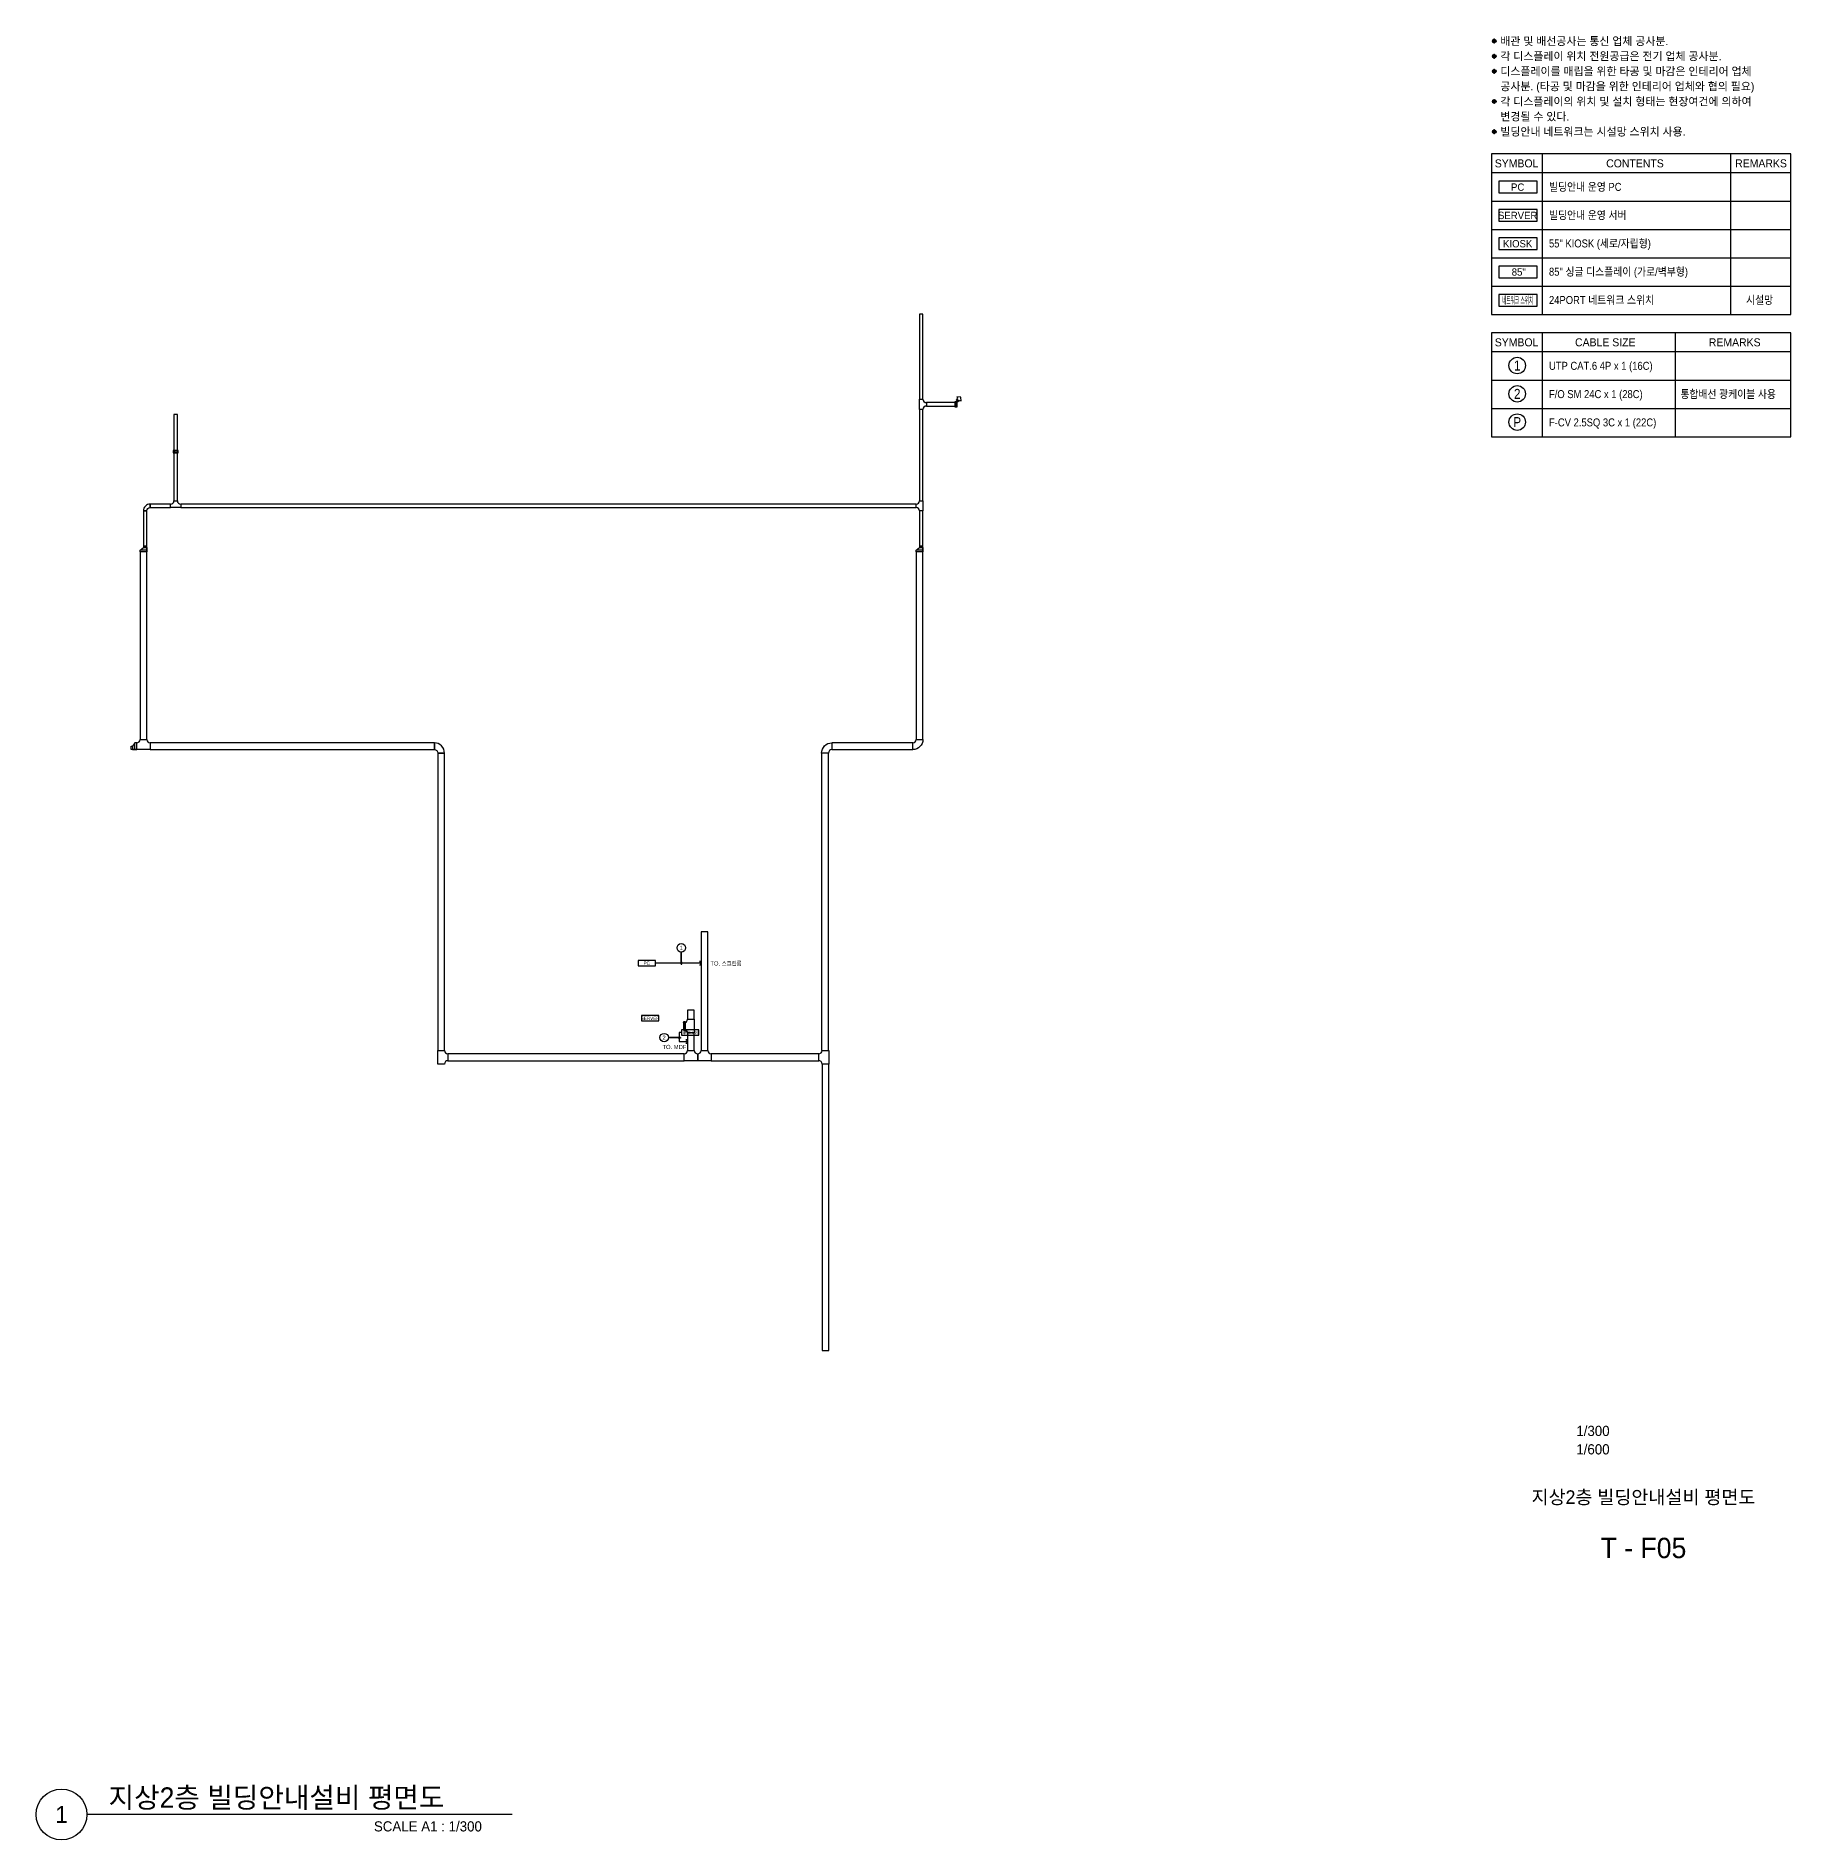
# Model space of a CAD drawing. Header units: millimetres. Extents: x 90978 to 500588, y -351975 to -9702.
# Drawn here: x 90978 to 246301, y -169350 to -9702 of the extents above; entities that cross this region are included whole.
import ezdxf
from ezdxf.enums import TextEntityAlignment as Align

# ---------------------------------------------------------------- set-up
doc = ezdxf.new("R2010")
doc.units = ezdxf.units.MM
doc.header["$LTSCALE"] = 150
doc.set_wipeout_variables(frame=1)
doc.linetypes.add('D1', pattern=[3, 1, -1, 1])
for name, color, linetype in [('-----21 Embeded Wire in Ceiling or Wall', 4, 'Continuous'), ('-----27 Communication Cable Tray', 2, 'Continuous'), ('-----29 Cable Schedule', 1, 'Continuous'), ('-----29 Indicator', 1, 'Continuous'), ('-----30 Text', 2, 'Continuous'), ('-----41 Drawing Title', 2, 'Continuous'), ('-----42 Drawing Number', 2, 'Continuous'), ('-----43 Drawing Scale', 3, 'Continuous'), ('NOTE', 1, 'Continuous')]:
    doc.layers.add(name, color=color, linetype=linetype)
doc.layers.add('4', color=4, linetype='Continuous', lineweight=0)
doc.styles.add('ELEC', font='')
doc.styles.get('ELEC').set_extended_font_data('Dotum')

# ---------------------------------------------------------------- blocks, each defined once
blk = doc.blocks.new('PC')
at = {"layer": 'NOTE', "color": 1}
blk.add_lwpolyline([(220317, -200841), (223670, -200841), (223670, -199815), (220317, -199815)], close=True, dxfattribs=at)
at = {"layer": '-----30 Text', "style": 'ELEC'}
blk.add_text('PC', height=640.3, dxfattribs=at).set_placement((221972, -200328), align=Align.MIDDLE_CENTER)
blk = doc.blocks.new('O08')
blk.add_hatch(color=256).paths.add_polyline_path([(120, 51), (-120, 51), (-120, 0), (120, 0)])
blk.add_lwpolyline([(120, 127.5), (120, 0), (-120, 0), (-120, 127.5), (-120, 51), (120, 51)])
blk = doc.blocks.new('SW')
at = {"layer": 'NOTE', "color": 1}
blk.add_lwpolyline([(149812, -311485), (151354, -311485), (151354, -311013), (149812, -311013)], close=True, dxfattribs=at)
at = {"layer": '-----30 Text', "style": 'ELEC', "width": 0.5}
blk.add_text('네트워크 스위치', height=275, dxfattribs=at).set_placement((150584, -311249), align=Align.MIDDLE_CENTER)
blk = doc.blocks.new('SERVER')
at = {"layer": 'NOTE', "color": 1}
blk.add_lwpolyline([(144567, -96868), (146112, -96868), (146112, -96395), (144567, -96395)], close=True, dxfattribs=at)
at = {"layer": '-----30 Text', "style": 'ELEC'}
blk.add_text('SERVER', height=295, dxfattribs=at).set_placement((145330, -96631), align=Align.MIDDLE_CENTER)
blk = doc.blocks.new('KIOSK')
at = {"layer": 'NOTE', "color": 1}
blk.add_lwpolyline([(220317, -205792), (223670, -205792), (223670, -204766), (220317, -204766)], close=True, dxfattribs=at)
at = {"layer": '-----30 Text', "style": 'ELEC'}
blk.add_text('KIOSK', height=640.3, dxfattribs=at).set_placement((221972, -205279), align=Align.MIDDLE_CENTER)
blk = doc.blocks.new('85SIGNIGE')
at = {"layer": 'NOTE', "color": 1}
blk.add_lwpolyline([(220317, -208267), (223670, -208267), (223670, -207241), (220317, -207241)], close=True, dxfattribs=at)
at = {"layer": '-----30 Text', "style": 'ELEC'}
blk.add_text('85"', height=640.3, dxfattribs=at).set_placement((222066, -207754), align=Align.MIDDLE_CENTER)
blk = doc.blocks.new('A$412551698914')
at = {"layer": '-----30 Text'}
h = blk.add_hatch(color=256, dxfattribs=at)
edge = h.paths.add_edge_path()
edge.add_arc((244, 40028), 162, 0, 360)
h = blk.add_hatch(color=256, dxfattribs=at)
edge = h.paths.add_edge_path()
edge.add_arc((244, 38692), 162, 0, 360)
h = blk.add_hatch(color=256, dxfattribs=at)
edge = h.paths.add_edge_path()
edge.add_arc((244, 37356), 162, 0, 360)
h = blk.add_hatch(color=256, dxfattribs=at)
edge = h.paths.add_edge_path()
edge.add_arc((244, 34684), 162, 0, 360)
h = blk.add_hatch(color=256, dxfattribs=at)
edge = h.paths.add_edge_path()
edge.add_arc((244, 32011), 162, 0, 360)
at = {"layer": '-----29 Cable Schedule'}
blk.add_line((0, 15839), (26503, 15839), dxfattribs=at)
blk.add_line((0, 15839), (26503, 15839), dxfattribs=at)
at = {"layer": '-----30 Text'}
for centre in [(244, 40028), (244, 38692), (244, 37356), (244, 34684), (244, 32011)]:
    blk.add_circle(centre, 162, dxfattribs=at)
for p in [(82, 40028), (244, 40190), (406, 40028), (82, 38692), (244, 39867), (244, 38854), (244, 38530), (406, 38692), (82, 37356), (244, 37518), (244, 37194), (406, 37356), (82, 34684), (244, 34845), (244, 34522), (406, 34684), (82, 32011), (244, 32173), (406, 32011), (244, 31850)]:
    blk.add_point(p, dxfattribs=at)
at = {"layer": '-----30 Text', "style": 'ELEC'}
for s, height, p in [('배관 및 배선공사는 통신 업체 공사분.', 708.06, (785, 40028)), ('각 디스플레이 위치 전원공급은 전기 업체 공사분.', 708.06, (785, 38692)), ('디스플레이를 매립을 위한 타공 및 마감은 인테리어 업체', 708.06, (785, 37356)), ('각 디스플레이의 위치 및 설치 형태는 현장여건에 의하여', 708.06, (785, 34684)), ('공사분. (타공 및 마감을 위한 인테리어 업체와 협의 필요)', 708.06, (785, 36020)), ('변경될 수 있다.', 708.1, (785, 33348)), ('빌딩안내 네트워크는 시설망 스위치 사용.', 708.06, (785, 32011))]:
    blk.add_text(s, height=height, dxfattribs=at).set_placement(p, align=Align.MIDDLE_LEFT)
at = {"layer": '-----30 Text', "style": 'ELEC', "width": 0.45}
blk.add_text('네트워크 스위치', height=647.7, dxfattribs=at).set_placement((2317, 17089), align=Align.MIDDLE_CENTER)
at = {"color": 3}
for points in [[(26503, 30058), (0, 30058), (0, 18343), (26503, 18343)], [(26503, 14219), (0, 14219), (0, 5008), (26503, 5008)]]:
    blk.add_wipeout(points, dxfattribs=at).dxf.layer = '-----29 Cable Schedule'
at = {"layer": '-----29 Cable Schedule'}
for p, q in [((4482, 30058), (4482, 28359)), ((21162, 30058), (21162, 28359)), ((4482, 28359), (4482, 15839)), ((21162, 28359), (21162, 15839)), ((0, 25855), (26503, 25855)), ((0, 23351), (26503, 23351)), ((0, 20847), (26503, 20847)), ((0, 18343), (26503, 18343)), ((4482, 14219), (4482, 12520)), ((16263, 14219), (16263, 12520)), ((4482, 12520), (4482, 5008)), ((16263, 12520), (16263, 5008)), ((0, 10016), (26503, 10016)), ((0, 7512), (26503, 7512)), ((0, 5008), (26503, 5008))]:
    blk.add_line(p, q, dxfattribs=at)
at = {"layer": '-----29 Cable Schedule', "color": 3}
for p, q in [((26503, 28359), (0, 28359)), ((26503, 12520), (0, 12520))]:
    blk.add_line(p, q, dxfattribs=at)
for points in [[(26503, 30058), (0, 30058), (0, 15839), (26503, 15839)], [(26503, 14219), (0, 14219), (0, 5008), (26503, 5008)]]:
    blk.add_lwpolyline(points, close=True, dxfattribs=at)
at = {"layer": '-----29 Indicator', "color": 1, "linetype": 'Continuous'}
for centre in [(2277, 11315), (2277, 8811), (2277, 6307)]:
    blk.add_circle(centre, 728, dxfattribs=at)
at = {"layer": 'NOTE', "color": 1}
for points in [[(643, 24082), (4035, 24082), (4035, 25119), (643, 25119)], [(643, 16570), (4035, 16570), (4035, 17608), (643, 17608)]]:
    blk.add_lwpolyline(points, close=True, dxfattribs=at)
at = {"xscale": 1.011516049803989, "yscale": 1.011516049803989, "zscale": 1.011516049803989}
for name in ['PC', 'KIOSK', '85SIGNIGE']:
    blk.add_blockref(name, (-222211, 229740), dxfattribs=at)
at = {"layer": '-----29 Cable Schedule', "color": 2, "style": 'ELEC'}
for s, p in [('SYMBOL', (2223, 29208)), ('CONTENTS', (12698, 29208)), ('REMARKS', (23857, 29208)), ('SYMBOL', (2223, 13369)), ('CABLE SIZE', (10072, 13369)), ('REMARKS', (21528, 13369))]:
    blk.add_text(s, height=708.1, dxfattribs=at).set_placement(p, align=Align.MIDDLE)
at = {"layer": '-----30 Text', "style": 'ELEC', "width": 0.9}
for s, height, p in [('빌딩안내 운영 PC', 708.1, (5089, 26775)), ('빌딩안내 운영 서버', 708.1, (5089, 24271)), ('55" KIOSK (세로/자립형)', 708.06, (5089, 21767)), ('85" 싱글 디스플레이 (가로/벽부형)', 708.06, (5089, 19263)), ('24PORT 네트워크 스위치', 708.06, (5089, 16759)), ('시설망', 708.1, (22530, 16759)), ('UTP CAT.6 4P x 1 (16C)', 708.06, (5089, 10935)), ('F/O SM 24C x 1 (28C)', 708.06, (5089, 8432)), ('통합배선 광케이블 사용', 708.06, (16717, 8432)), ('F-CV 2.5SQ 3C x 1 (22C)', 708.06, (5089, 5928))]:
    blk.add_text(s, height=height, dxfattribs=at).set_placement(p)
at = {"layer": '-----30 Text', "style": 'ELEC'}
blk.add_text('SERVER', height=647.7, dxfattribs=at).set_placement((2317, 24601), align=Align.MIDDLE_CENTER)
at = {"layer": '-----30 Text', "style": 'ELEC', "width": 0.9}
for s, p in [('1', (2277, 11315)), ('2', (2277, 8811)), ('P', (2277, 6307))]:
    blk.add_text(s, height=883, dxfattribs=at).set_placement(p, align=Align.MIDDLE)
blk = doc.blocks.new('O03')
at = {"linetype": 'Continuous'}
for p, q in [((-101, 101), (101, -101)), ((-74, 127), (127, -74)), ((-48, 154), (154, -48)), ((-27, 366), (69, 270)), ((-27, 366), (321, 321)), ((69, 270), (-21, 180)), ((-21, 180), (180, -21)), ((270, 69), (180, -21)), ((270, 69), (366, -27)), ((321, 321), (366, -27))]:
    blk.add_line(p, q, dxfattribs=at)

msp = doc.modelspace()

# ---------------------------------------------------------------- linework, layer by layer
at = {"layer": '-----21 Embeded Wire in Ceiling or Wall'}
for p, q in [((149837, -91747, 0), (145807, -91747, 0)), ((148101, -97899), (147905, -97899)), ((147905, -97899), (147905, -98692)), ((147905, -98692), (148637, -98692, 0))]:
    msp.add_line(p, q, dxfattribs=at)
at = {"layer": '-----27 Communication Cable Tray', "elevation": 0}
for points in [[(169178, -34315), (169178, -41845), (169478, -41845), (169478, -34315)], [(169478, -50824), (169478, -42745), (169178, -42745), (169178, -50824)], [(172504, -42145), (169778, -42145), (169778, -42445), (172504, -42445)], [(103182, -43183), (103182, -50824), (103482, -50824), (103482, -43183)], [(100482, -51724), (100482, -54844), (100782, -54844), (100782, -51724)], [(101082, -51424), (102882, -51424), (102882, -51124), (101082, -51124)], [(103782, -51424), (168878, -51424), (168878, -51124), (103782, -51124)], [(169178, -51724), (169178, -54844), (169478, -54844), (169478, -51724)], [(100782, -71953), (100782, -55344), (100182, -55344), (100182, -71953)], [(169478, -71953), (169478, -55344), (168878, -55344), (168878, -71953)], [(126230, -72253), (101082, -72253), (101082, -72853), (126230, -72853)], [(126530, -73153), (126530, -99483), (127130, -99483), (127130, -73153)], [(161110, -99483), (161110, -73153), (160510, -73153), (160510, -99483)], [(161410, -72853), (168578, -72853), (168578, -72253), (161410, -72253)], [(150437, -99483), (150437, -88988), (149837, -88988), (149837, -99483)], [(149237, -96724), (149237, -95913), (148637, -95913), (148637, -96724)], [(149237, -99483), (149237, -97924), (148637, -97924), (148637, -99483)], [(127430, -100383), (148337, -100383), (148337, -99783), (127430, -99783)], [(150737, -100383), (160249, -100383), (160249, -99783), (150737, -99783)], [(160549, -100683), (160549, -126029), (161149, -126029), (161149, -100683)]]:
    msp.add_lwpolyline(points, close=True, dxfattribs=at)
for points in [[(169478, -42745), (169178, -42745), (169178, -42745), (169178, -41845), (169478, -41845, 0.4142136), (169778, -42145), (169778, -42445), (169778, -42445, 0.4142136)], [(103782, -51124), (103782, -51424), (103782, -51424), (102882, -51424), (102882, -51124, 0.4142136), (103182, -50824), (103482, -50824), (103482, -50824, 0.4142136)], [(169178, -50824), (169478, -50824), (169478, -50824), (169478, -51724), (169178, -51724, 0.4142136), (168878, -51424), (168878, -51124), (168878, -51124, 0.4142136)], [(100782, -51724), (100782, -51724, -0.4142136), (101082, -51424), (101082, -51424), (101082, -51124, 0.4142136), (100482, -51724)], [(101082, -72253), (101082, -72853), (101082, -72853), (99882, -72853), (99882, -72253, 0.4142136), (100182, -71953), (100782, -71953), (100782, -71953, 0.4142136)], [(126230, -72853), (126230, -72853, -0.4142136), (126530, -73153), (126530, -73153), (127130, -73153, 0.4142136), (126230, -72253)], [(161410, -72853), (161410, -72853, 0.4142136), (161110, -73153), (161110, -73153), (160510, -73153, -0.4142136), (161410, -72253)], [(168578, -72253), (168578, -72253, 0.4142136), (168878, -71953), (168878, -71953), (169478, -71953, -0.4142136), (168578, -72853)], [(148637, -96724), (149237, -96724), (149237, -96724), (149237, -97924), (148637, -97924, 0.4142136), (148337, -97624), (148337, -97024), (148337, -97024, 0.4142136)], [(127130, -100683), (126530, -100683), (126530, -100683), (126530, -99483), (127130, -99483, 0.4142136), (127430, -99783), (127430, -100383), (127430, -100383, 0.4142136)], [(149537, -99783), (149537, -100383), (149537, -100383), (148337, -100383), (148337, -99783, 0.4142136), (148637, -99483), (149237, -99483), (149237, -99483, 0.4142136)], [(150737, -99783), (150737, -100383), (150737, -100383), (149537, -100383), (149537, -99783, 0.4142136), (149837, -99483), (150437, -99483), (150437, -99483, 0.4142136)], [(160549, -99483), (161149, -99483), (161149, -99483), (161149, -100683), (160549, -100683, 0.4142136), (160249, -100383), (160249, -99783), (160249, -99783, 0.4142136)]]:
    msp.add_lwpolyline(points, format="xyb", close=True, dxfattribs=at)
at = {"layer": '-----27 Communication Cable Tray', "color": 1}
msp.add_lwpolyline([(172304, -42520), (172504, -42520), (172504, -42070), (172304, -42070), (172304, -42520)], dxfattribs=at)
at = {"layer": '-----27 Communication Cable Tray', "color": 1, "linetype": 'D1'}
for points in [[(172304, -42520), (172504, -42070)], [(172304, -42070), (172504, -42520)]]:
    msp.add_lwpolyline(points, dxfattribs=at)
at = {"layer": '-----27 Communication Cable Tray'}
for points in [[(172354, -42395), (172354, -42445), (172454, -42445), (172454, -42145), (172354, -42145), (172354, -42195)], [(172454, -42470), (172504, -42470), (172504, -42120), (172454, -42120), (172454, -42470)]]:
    msp.add_lwpolyline(points, dxfattribs=at)
at = {"layer": '-----27 Communication Cable Tray', "color": 1, "elevation": 0}
for points in [[(103107, -46383), (103107, -46583), (103557, -46583), (103557, -46383), (103107, -46383)], [(148472, -96956), (148292, -96956), (148292, -97691), (148472, -97691), (148472, -96956)]]:
    msp.add_lwpolyline(points, dxfattribs=at)
at = {"layer": '-----27 Communication Cable Tray', "color": 1, "linetype": 'D1', "elevation": 0}
for points in [[(103107, -46383), (103557, -46583)], [(103557, -46383), (103107, -46583)], [(148472, -96956), (148292, -97691)], [(148472, -97691), (148292, -96956)]]:
    msp.add_lwpolyline(points, dxfattribs=at)
at = {"layer": '-----27 Communication Cable Tray', "elevation": 0}
for points in [[(103157, -46533), (103157, -46583), (103507, -46583), (103507, -46533), (103157, -46533)], [(103232, -46433), (103182, -46433), (103182, -46533), (103482, -46533), (103482, -46433), (103432, -46433)], [(100782, -55344), (100782, -54844), (100482, -54844), (100482, -54963), (100782, -54963), (100782, -55196), (100182, -55196), (100482, -54963), (100782, -54963), (100782, -55344), (100182, -55344), (100182, -55196)], [(169478, -55344), (169478, -54844), (169178, -54844), (169178, -54963), (169478, -54963), (169478, -55196), (168878, -55196), (169178, -54963), (169478, -54963), (169478, -55344), (168878, -55344), (168878, -55196)], [(99882, -72853), (99382, -72853), (99382, -72553), (99502, -72553), (99502, -72853), (99734, -72853), (99734, -72253), (99502, -72553), (99502, -72853), (99882, -72853), (99882, -72253), (99734, -72253)], [(99382, -72853), (99382, -72553)], [(148337, -97001), (148292, -97001), (148292, -97646), (148337, -97646), (148337, -97001)], [(148427, -97069), (148427, -97024), (148337, -97024), (148337, -97624), (148427, -97624), (148427, -97579)], [(127130, -100683), (126530, -100683)]]:
    msp.add_lwpolyline(points, dxfattribs=at)
at = {"layer": '-----29 Indicator', "color": 1}
for p, q in [((148090, -91847, 0), (148090, -90783, 0)), ((148005, -98345), (146941, -98345))]:
    msp.add_line(p, q, dxfattribs=at)
at = {"layer": '-----29 Indicator', "color": 1, "elevation": 0}
msp.add_lwpolyline([(148090, -90783), (148090, -91847), (148140, -91847), (148140, -91647), (148090, -91647)], dxfattribs=at)
at = {"layer": '-----29 Indicator', "color": 1}
msp.add_lwpolyline([(146941, -98345), (148005, -98345), (148005, -98395), (147805, -98395), (147805, -98345)], dxfattribs=at)
at = {"layer": '-----29 Indicator'}
for centre in [(148090, -90404, 0), (146562, -98345)]:
    msp.add_circle(centre, 378, dxfattribs=at)
at = {"layer": '-----41 Drawing Title', "color": 7}
msp.add_line((133122, -167100), (95478, -167100), dxfattribs=at)
msp.add_circle((93228, -167100), 2250, dxfattribs=at)

# ---------------------------------------------------------------- block references
at = {"layer": '-----21 Embeded Wire in Ceiling or Wall', "xscale": -1.199999999953434, "yscale": 1.199999999953434, "zscale": 1.199999999953434, "rotation": 90}
for p in [(149837, -91747, 0), (148637, -98692, 0)]:
    msp.add_blockref('O08', p, dxfattribs=at)
at = {"layer": '-----27 Communication Cable Tray', "xscale": -1, "rotation": 270}
msp.add_blockref('O03', (172504, -41985), dxfattribs=at)
at = {"xscale": 0.4607257312118381, "yscale": 0.4607257312118381, "zscale": 0.4607257312118381}
msp.add_blockref('PC', (42756, 550), dxfattribs=at)
at = {"layer": '4'}
for name, p in [('A$412551698914', (219798, -50175)), ('SERVER', (0, 0)), ('SW', (-1711, 213350))]:
    msp.add_blockref(name, p, dxfattribs=at)

# ---------------------------------------------------------------- texts
at = {"layer": '-----30 Text', "style": 'ELEC', "width": 0.9}
for s, p in [('1', (148090, -90404, 0)), ('TO. 스크린룸', (152032, -91762, 0)), ('2', (146562, -98345)), ('TO. MDF', (147479, -99172))]:
    msp.add_text(s, height=375, dxfattribs=at).set_placement(p, align=Align.MIDDLE)
at = {"layer": '-----41 Drawing Title', "style": 'ELEC'}
msp.add_text('지상2층 빌딩안내설비 평면도', height=1200, dxfattribs=at).set_placement((233250, -139010), align=Align.MIDDLE_CENTER)
at = {"layer": '-----41 Drawing Title', "color": 2, "style": 'ELEC'}
msp.add_text('지상2층 빌딩안내설비 평면도', height=1800, dxfattribs=at).set_placement((97395, -166500))
at = {"layer": '-----41 Drawing Title', "color": 7, "style": 'ELEC'}
msp.add_text('1', height=1500, dxfattribs=at).set_placement((93228, -167100), align=Align.MIDDLE)
at = {"layer": '-----41 Drawing Title', "style": 'ELEC'}
msp.add_text('SCALE A1 : 1/300', height=900, dxfattribs=at).set_placement((130437, -168600), align=Align.RIGHT)
at = {"layer": '-----42 Drawing Number', "style": 'ELEC'}
msp.add_text('T - F05', height=1800, dxfattribs=at).set_placement((233250, -143510), align=Align.MIDDLE_CENTER)
at = {"layer": '-----43 Drawing Scale', "style": 'ELEC'}
for s, p in [('1/300', (228779, -133150)), ('1/600', (228779, -134780))]:
    msp.add_text(s, height=900, dxfattribs=at).set_placement(p, align=Align.MIDDLE_CENTER)

doc.saveas('drawing.dxf')
